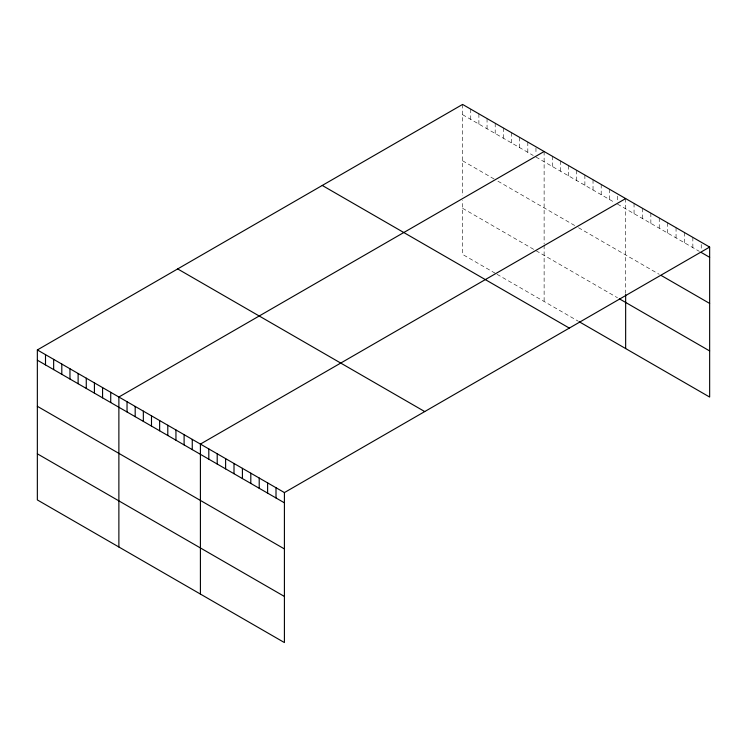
<?xml version="1.0" encoding="UTF-8"?>
<svg xmlns="http://www.w3.org/2000/svg" width="747" height="747" viewBox="0 0 747 747"><rect width="100%" height="100%" fill="white"/><g stroke="black" fill="none" stroke-linecap="round" stroke-linejoin="round"><path stroke-width="0.56" stroke-dasharray="3.73 2.8" d="M462.589 104.431L462.589 195.854M462.589 114.674L533.246 155.469M535.963 157.038L614.781 202.54M617.498 204.108L699.379 251.384M462.589 160.792L494.299 179.093M497.922 181.185L576.731 226.686M578.542 227.732L659.246 274.326M462.589 208.301L617.498 297.736M495.205 273.243L462.589 254.419L462.589 200.383M497.016 274.289L578.542 321.359M701.246 244.502L701.246 250.189M692.852 237.378L692.852 247.612M684.448 232.522L684.448 242.766M676.054 227.676L676.054 237.91M667.65 222.821L667.65 233.064M659.246 217.975L659.246 228.218M650.852 213.128L650.852 223.362M642.448 208.273L642.448 218.516M634.054 203.427L634.054 213.661M625.65 198.581L625.65 293.394M617.498 196.144L617.498 201.83M609.347 189.159L609.347 199.402M601.195 184.453L601.195 194.696M593.034 179.747L593.034 189.99M584.882 175.041L584.882 185.275M576.731 170.335L576.731 180.569M568.579 165.629L568.579 175.862M560.427 160.922L560.427 171.156M552.276 156.216L552.276 166.45M544.124 151.51L544.124 244.064M544.124 245.193L544.124 301.489M535.963 147.934L535.963 153.621M527.812 142.089L527.812 152.332M519.66 137.383L519.66 147.626M511.508 132.677L511.508 142.92M503.357 127.97L503.357 138.204M495.205 123.264L495.205 133.498M487.053 118.558L487.053 128.792M478.892 113.852L478.892 124.086M470.741 109.146L470.741 119.38"/><path stroke-width="1.12" d="M709.65 247.07L284.411 492.581L284.411 642.569L37.35 499.93L37.35 349.941L462.589 104.431L709.65 247.07L709.65 397.059L579.448 321.882M544.124 151.51L118.876 397.012L118.876 547M625.65 198.581L200.411 444.082L200.411 594.07M701.246 252.458L709.65 257.313M661.114 275.41L709.65 303.431M619.31 298.781L709.65 350.941M322.265 185.452L569.317 328.092M177.683 268.929L424.735 411.569M37.35 349.941L284.411 492.581M37.35 360.185L284.411 502.824M37.35 406.303L284.411 548.933M37.35 453.812L284.411 596.451M625.65 294.523L625.65 348.56M276.007 487.735L276.007 497.969M267.613 482.889L267.613 493.123M259.209 478.033L259.209 488.277M250.805 473.187L250.805 483.421M242.411 468.332L242.411 478.575M234.007 463.485L234.007 473.719M225.613 458.639L225.613 468.873M217.209 453.784L217.209 464.027M208.805 448.938L208.805 459.172M192.259 439.376L192.259 449.619M184.107 434.67L184.107 444.913M175.947 429.964L175.947 440.207M167.795 425.258L167.795 435.492M159.643 420.552L159.643 430.786M151.492 415.846L151.492 426.079M143.34 411.139L143.34 421.373M135.188 406.433L135.188 416.667M127.037 401.727L127.037 411.961M110.724 392.306L110.724 402.549M102.572 387.6L102.572 397.843M94.421 382.894L94.421 393.137M86.269 378.187L86.269 388.421M78.118 373.481L78.118 383.715M69.966 368.775L69.966 379.009M61.805 364.069L61.805 374.303M53.653 359.363L53.653 369.597M45.502 354.648L45.502 364.891"/></g></svg>
